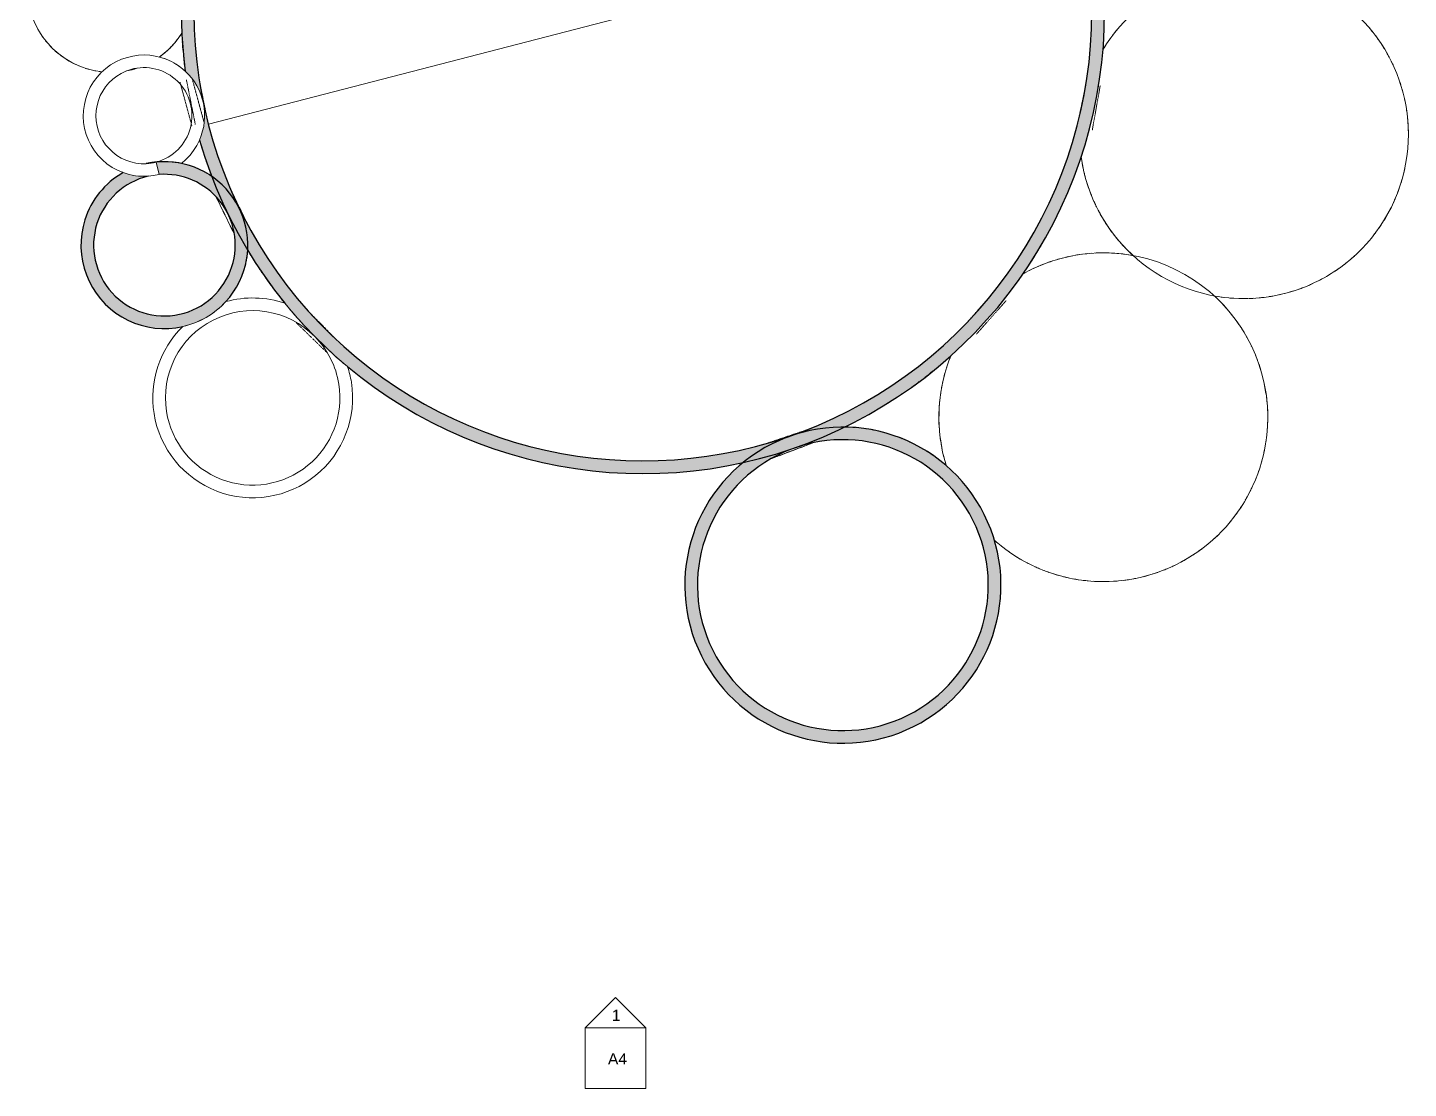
# Model space of a CAD drawing. Header units: inches. Extents: x -870 to 733, y -1250 to 961.
# Drawn here: x -481 to 611, y -1250 to -411 of the extents above; entities that cross this region are included whole.
import ezdxf

# ---------------------------------------------------------------- set-up
doc = ezdxf.new("R2010")
doc.units = ezdxf.units.IN
doc.header["$MEASUREMENT"] = 0
doc.linetypes.add('Overhead', pattern=[0.15625, 0.09375, -0.0625])
for name, color, linetype, lineweight in [('A-DETL', 90, 'Continuous', 9), ('A-GENM', 13, 'Continuous', 9), ('A-ROOF', 132, 'Continuous', 13), ('A-WALL', 113, 'Continuous', 13), ('A-WALL-PATT', 111, 'Continuous', 13), ('G-ANNO-SYMB', 111, 'Continuous', 9)]:
    doc.layers.add(name, color=color, linetype=linetype, lineweight=lineweight)
doc.styles.add('Arial', font='arial.ttf', dxfattribs={"height": 8.851796})

# ---------------------------------------------------------------- blocks, each defined once
blk = doc.blocks.new('Opening-Cased - 36_ x 84_-V4-Platforms')
at = {"layer": 'A-GENM', "linetype": 'Overhead'}
blk.add_line((-18.3, 5), (17.7, 5), dxfattribs=at)
blk = doc.blocks.new('Opening-Cased - 36_ x 84_-V5-Platforms')
at = {"layer": 'A-GENM', "linetype": 'Overhead'}
for p, q in [((-18.1, 5), (16.6, 5)), ((16.7, -5), (17.7, -5))]:
    blk.add_line(p, q, dxfattribs=at)
blk = doc.blocks.new('Opening-Cased - 36_ x 84_-V6-Platforms')
at = {"layer": 'A-GENM', "linetype": 'Overhead'}
for p, q in [((-17.1, 5), (17.7, 5)), ((16.7, -5), (17.7, -5))]:
    blk.add_line(p, q, dxfattribs=at)
blk = doc.blocks.new('Opening-Cased - 36_ x 84_-V7-Platforms')
at = {"layer": 'A-GENM', "linetype": 'Overhead'}
blk.add_line((-18.1, 5), (17.3, 5), dxfattribs=at)
blk = doc.blocks.new('Opening-Cased - 36_ x 84_-V8-Platforms')
at = {"layer": 'A-GENM', "linetype": 'Overhead'}
blk.add_line((-17.2, 5), (17.4, 5), dxfattribs=at)
blk = doc.blocks.new('Opening-Cased - 36_ x 84_-V9-Platforms')
at = {"layer": 'A-GENM', "linetype": 'Overhead'}
for p, q in [((-17.2, 5), (17.5, 5)), ((-18.3, -5), (-17.7, -5)), ((17.3, -5), (17.7, -5))]:
    blk.add_line(p, q, dxfattribs=at)
blk = doc.blocks.new('Opening-Cased - 36_ x 84_-V10-Platforms')
at = {"layer": 'A-GENM', "linetype": 'Overhead'}
blk.add_line((-16.7, -5), (16.2, -5), dxfattribs=at)
blk = doc.blocks.new('Opening-Cased - 36_ x 84_-V11-Platforms')
at = {"layer": 'A-GENM', "linetype": 'Overhead'}
blk.add_line((-17.2, 5), (16.8, 5), dxfattribs=at)
blk = doc.blocks.new('Opening-Cased - 36_ x 84_-V12-Platforms')
at = {"layer": 'A-GENM', "linetype": 'Overhead'}
for p, q in [((-18.2, 5), (17.6, 5)), ((-18.3, -5), (17.7, -5))]:
    blk.add_line(p, q, dxfattribs=at)
blk = doc.blocks.new('Opening-Cased - 36_ x 84_-V13-Platforms')
at = {"layer": 'A-GENM', "linetype": 'Overhead'}
for p, q in [((-17.4, 5), (16.6, 5)), ((-18.3, -5), (17.7, -5))]:
    blk.add_line(p, q, dxfattribs=at)
blk = doc.blocks.new('Elevation - Detail Number-164347-Platforms')
at = {"layer": 'G-ANNO-SYMB'}
for p, q in [((-0.25, -0.25), (-0.25, 0.25)), ((-0.25, 0.25), (0.25, 0.25)), ((0.25, 0.25), (0.25, -0.25)), ((0.25, -0.25), (-0.25, -0.25))]:
    blk.add_line(p, q, dxfattribs=at)
blk = doc.blocks.new('Elevation - Detail Number-164074-Platforms')
at = {"layer": 'G-ANNO-SYMB'}
for p, q in [((0, 0.25), (-0.25, 0)), ((0.25, 0), (0, 0.25)), ((-0.25, 0), (0.25, 0))]:
    blk.add_line(p, q, dxfattribs=at)

msp = doc.modelspace()

# ---------------------------------------------------------------- hatches: boundary and pattern name
at = {"layer": 'A-WALL-PATT'}
for points in [[(3.7, -764), (17.1, -763.9), (31, -763.2), (43.8, -762.1), (57.1, -760.4), (70.3, -758.3), (83.4, -755.7), (96.4, -752.6), (109.4, -749.1), (122.1, -745.1), (134.7, -740.6), (147.2, -735.6), (159.4, -730.2), (171.4, -724.4), (183.3, -718.1), (194.8, -711.4), (206.2, -704.2), (217.2, -696.7), (228, -688.7), (238.5, -680.4), (248.6, -671.7), (258.4, -662.6), (267.9, -653.2), (277.1, -643.4), (285.9, -633.3), (294.3, -622.9), (302.3, -612.1), (309.9, -601.1), (317.1, -589.9), (323.9, -578.3), (330.2, -566.5), (336.2, -554.5), (341.6, -542.3), (346.7, -529.9), (351.2, -517.3), (355.3, -504.6), (359, -491.7), (362.1, -478.7), (364.8, -465.6), (367, -452.4), (368.7, -439.1), (370, -425.5), (370.7, -412.4), (370.9, -399), (360.9, -399), (360.7, -412.3), (359.9, -425.5), (358.7, -438.7), (357, -451.8), (354.8, -464.9), (352.1, -477.8), (348.9, -490.7), (345.2, -503.4), (341.1, -516), (336.5, -528.4), (331.4, -540.8), (326, -552.7), (320, -564.5), (313.6, -576.1), (306.8, -587.5), (299.6, -598.6), (291.9, -609.4), (283.9, -619.9), (275.4, -630.1), (266.6, -640), (257.5, -649.6), (247.9, -658.8), (238.1, -667.6), (227.9, -676.1), (217.4, -684.2), (206.6, -691.9), (195.6, -699.1), (184.3, -706), (172.7, -712.4), (160.9, -718.4), (148.9, -724), (136.6, -729.1), (124.2, -733.8), (111.7, -737.9), (99, -741.6), (86.1, -744.9), (73.2, -747.6), (60.1, -749.9), (47, -751.7), (33.8, -752.9), (20.6, -753.7), (7.4, -754), (-5.9, -753.8), (-19.1, -753.2), (-32.3, -752), (-45.4, -750.3), (-58.5, -748.1), (-71.5, -745.5), (-84.3, -742.4), (-97.1, -738.8), (-109.7, -734.7), (-122.1, -730.1), (-134.4, -725.1), (-146.4, -719.7), (-158.3, -713.8), (-169.9, -707.4), (-181.3, -700.7), (-192.7, -693.3), (-203.3, -685.9), (-213.8, -677.9), (-224.1, -669.5), (-234, -660.7), (-243.6, -651.6), (-252.8, -642.1), (-261.7, -632.3), (-270.2, -622.1), (-278.3, -611.7), (-286.1, -600.9), (-293.4, -589.9), (-300.3, -578.6), (-306.8, -567.1), (-312.8, -555.3), (-318.4, -543.3), (-323.6, -531.1), (-328.3, -518.7), (-332.5, -506.1), (-336.3, -493.5), (-339.6, -480.6), (-342.4, -467.7), (-344.7, -454.6), (-346.5, -441.5), (-347.9, -428.4), (-348.7, -415.1), (-349.1, -401.9), (-348.9, -388.7), (-348.3, -375.4), (-347.2, -362.2), (-345.5, -349.1), (-343.4, -336), (-340.8, -323), (-337.8, -310.2), (-334.2, -297.4), (-330.2, -284.8), (-325.7, -272.3), (-329.6, -278), (-333.9, -283.4), (-338.6, -288.6), (-343.5, -293.5), (-347, -305.8), (-350, -318.3), (-352.6, -330.9), (-354.8, -343.5), (-356.5, -356.2), (-357.8, -369), (-358.7, -381.8), (-359, -394.6), (-359, -407.5), (-358.5, -420.3), (-357.5, -433.1), (-356.1, -445.8), (-352.9, -449.1), (-350, -452.6), (-347.5, -456.4), (-345.3, -460.5), (-343.6, -464.7), (-342.2, -469), (-341.3, -473.5), (-340.8, -478.1), (-340.7, -482.6), (-341.1, -487.2), (-341.9, -491.7), (-343.1, -496.1), (-344.7, -500.3), (-340.8, -513.1), (-336.4, -525.8), (-331.5, -538.2), (-326.2, -550.5), (-320.4, -562.6), (-314.2, -574.4), (-307.5, -586), (-300.5, -597.4), (-293, -608.5), (-285.1, -619.3), (-276.8, -629.9), (-268.2, -640.1), (-259.2, -649.9), (-249.8, -659.5), (-240.1, -668.7), (-230, -677.5), (-219.6, -686), (-208.4, -694.5), (-198, -701.8), (-186.8, -709), (-175.3, -715.9), (-163.5, -722.3), (-151.6, -728.3), (-139.4, -733.9), (-127, -739), (-114.5, -743.6), (-101.8, -747.8), (-88.9, -751.5), (-75.9, -754.8), (-62.8, -757.5), (-49.6, -759.8), (-36.4, -761.6), (-23, -762.9), (-9.7, -763.7)], [(-373.3, -649.4), (-367.7, -649.2), (-362.1, -648.6), (-356.6, -647.5), (-351.2, -645.9), (-346, -643.9), (-341, -641.4), (-336.2, -638.5), (-331.6, -635.3), (-327.4, -631.6), (-323.5, -627.6), (-319.9, -623.3), (-316.7, -618.7), (-313.9, -613.8), (-311.5, -608.7), (-309.6, -603.5), (-319.1, -600.4), (-320.9, -605.3), (-323.2, -610), (-325.8, -614.4), (-328.9, -618.6), (-332.5, -622.6), (-336.1, -626), (-340.2, -629.2), (-344.5, -631.9), (-349.1, -634.3), (-353.9, -636.2), (-358.9, -637.7), (-364, -638.8), (-369.1, -639.3), (-374.3, -639.4), (-379.4, -639), (-384.5, -638.1), (-389.5, -636.8), (-394.4, -635), (-399, -632.7), (-403.5, -630.1), (-407.6, -627), (-411.5, -623.6), (-415.1, -619.8), (-418.2, -615.7), (-421, -611.4), (-423.4, -606.8), (-425.3, -602), (-426.8, -597), (-427.8, -591.9), (-428.4, -586.8), (-428.5, -581.6), (-428.1, -576.5), (-427.2, -571.4), (-425.8, -566.4), (-435.4, -563.3), (-436.8, -568.7), (-437.8, -574.3), (-438.4, -579.8), (-438.5, -585.4), (-438, -591), (-437.2, -596.6), (-435.8, -602), (-434, -607.3), (-431.8, -612.4), (-428.9, -617.6), (-426, -622), (-422.5, -626.4), (-418.7, -630.5), (-414.6, -634.3), (-410.1, -637.7), (-405.4, -640.6), (-400.4, -643.2), (-395.2, -645.4), (-389.9, -647.1), (-384.4, -648.3), (-378.9, -649.1)], [(49.5, -902.4), (58.6, -898.4), (55.8, -891.4), (53.5, -884.3), (51.7, -877), (50.3, -869.6), (49.4, -862.1), (49, -854.6), (49.1, -847.1), (49.7, -839.6), (50.8, -832.1), (52.3, -824.8), (54.4, -817.5), (56.9, -810.4), (59.8, -803.5), (63.2, -796.8), (67.1, -790.3), (71.3, -784.1), (76, -778.2), (81, -772.6), (86.4, -767.4), (92.1, -762.5), (98.2, -758), (104.5, -753.9), (111, -750.2), (117.8, -746.9), (124.8, -744.1), (132, -741.8), (139.3, -740), (146.7, -738.6), (154.1, -737.7), (161.7, -737.3), (169.2, -737.4), (176.7, -738), (184.1, -739.1), (191.5, -740.6), (198.8, -742.7), (205.8, -745.2), (212.7, -748.1), (219.5, -751.5), (225.9, -755.4), (232.1, -759.7), (238, -764.3), (243.6, -769.3), (248.9, -774.7), (253.8, -780.4), (258.3, -786.5), (262.4, -792.8), (266.1, -799.3), (269.3, -806.1), (278.5, -802.1), (275.1, -795), (271.3, -788.2), (267, -781.6), (262.4, -775.2), (257.4, -769.2), (252, -763.5), (246.2, -758.1), (240.1, -753.2), (233.8, -748.6), (226.7, -744.2), (220.2, -740.7), (213.1, -737.3), (205.8, -734.5), (198.3, -732.1), (190.7, -730.2), (183, -728.7), (175.2, -727.8), (167.3, -727.3), (159.5, -727.4), (151.7, -727.9), (143.9, -728.9), (136.2, -730.4), (128.6, -732.4), (121.1, -734.9), (113.8, -737.8), (106.7, -741.2), (99.9, -745), (93.3, -749.2), (86.9, -753.9), (80.9, -758.9), (75.2, -764.3), (69.8, -770), (64.9, -776.1), (60.3, -782.5), (56.1, -789.1), (52.3, -796), (49, -803.1), (46.2, -810.5), (43.8, -817.9), (41.9, -825.6), (40.4, -833.3), (39.5, -841.1), (39, -848.9), (39.1, -856.8), (39.6, -864.6), (40.6, -872.4), (42.1, -880.1), (44.1, -887.7), (46.6, -895.1)], [(160.6, -977.2), (168.5, -977.2), (176.3, -976.7), (184.1, -975.7), (191.8, -974.1), (199.4, -972.2), (206.8, -969.7), (214.1, -966.8), (221.2, -963.4), (228.1, -959.6), (234.7, -955.4), (241, -950.7), (247.1, -945.7), (252.8, -940.3), (258.1, -934.5), (263.1, -928.5), (267.7, -922.1), (271.9, -915.4), (275.6, -908.5), (278.9, -901.4), (281.8, -894.1), (284.2, -886.6), (286.1, -879), (287.5, -871.3), (288.5, -863.5), (288.9, -855.6), (288.9, -847.8), (288.4, -840), (287.3, -832.2), (285.8, -824.5), (283.9, -816.9), (281.4, -809.4), (278.5, -802.1), (269.3, -806.1), (272.1, -813.1), (274.4, -820.3), (276.3, -827.6), (277.7, -835), (278.6, -842.4), (279, -850), (278.9, -857.5), (278.3, -865), (277.2, -872.4), (275.6, -879.8), (273.6, -887), (271.1, -894.1), (268.1, -901.1), (264.7, -907.8), (260.9, -914.2), (256.6, -920.4), (251.9, -926.3), (246.9, -931.9), (241.5, -937.2), (235.8, -942.1), (229.8, -946.6), (223.5, -950.7), (216.9, -954.4), (210.1, -957.6), (203.1, -960.4), (196, -962.7), (188.7, -964.6), (181.3, -966), (173.8, -966.9), (166.3, -967.3), (158.8, -967.2), (151.3, -966.6), (143.8, -965.5), (136.5, -963.9), (129.2, -961.9), (122.1, -959.4), (115.2, -956.4), (108.5, -953), (102, -949.2), (95.8, -944.9), (89.9, -940.3), (84.3, -935.2), (79.1, -929.8), (74.2, -924.1), (69.7, -918.1), (65.6, -911.8), (61.9, -905.2), (58.6, -898.4), (49.5, -902.4), (52.9, -909.5), (56.7, -916.4), (60.9, -923), (65.5, -929.3), (70.6, -935.4), (76, -941.1), (81.7, -946.4), (87.8, -951.4), (94.2, -956), (100.8, -960.2), (107.7, -963.9), (114.8, -967.2), (122.2, -970.1), (129.6, -972.5), (137.3, -974.4), (145, -975.8), (152.8, -976.8)]]:
    msp.add_hatch(color=256, dxfattribs=at).paths.add_polyline_path(points, flags=0)
h = msp.add_hatch(color=256, dxfattribs=at)
h.paths.add_polyline_path([(-309.6, -603.5), (-308.2, -598.1), (-307.1, -592.7), (-306.6, -587.2), (-306.5, -581.6), (-306.9, -576.1), (-307.7, -570.6), (-309, -565.3), (-310.8, -560), (-313, -554.9), (-315.6, -550), (-318.6, -545.4), (-322.1, -540.8), (-325.7, -536.9), (-329.8, -533.1), (-334.1, -529.7), (-338.8, -526.7), (-343.6, -524.1), (-348.7, -521.8), (-354, -520.1), (-359.3, -518.7), (-364.8, -517.9), (-370.3, -517.4), (-375.9, -517.5), (-381.4, -518), (-386.8, -519), (-382.9, -518.6), (-379.1, -517.8), (-376.6, -527.5), (-377, -527.6), (-371.8, -527.4), (-366.6, -527.7), (-361.4, -528.5), (-356.3, -529.8), (-351.4, -531.5), (-346.7, -533.7), (-342.1, -536.3), (-337.9, -539.4), (-333.9, -542.8), (-330.3, -546.6), (-327.1, -550.7), (-324.2, -555), (-321.8, -559.7), (-319.8, -564.5), (-318.2, -569.5), (-317.2, -574.6), (-316.6, -579.8), (-316.5, -585), (-316.9, -590.2), (-317.8, -595.4), (-319.1, -600.4)], flags=0)
h.paths.add_polyline_path([(-425.8, -566.4), (-424, -561.5), (-421.7, -556.8), (-419, -552.3), (-415.9, -548.1), (-412.4, -544.2), (-408.6, -540.6), (-404.4, -537.4), (-400, -534.6), (-395.3, -532.3), (-390.5, -530.4), (-385.4, -528.9), (-389.4, -529), (-393.5, -528.8), (-397.5, -528.2), (-401.4, -527.3), (-405.2, -526.1), (-409.8, -529), (-414.2, -532.3), (-418.3, -535.9), (-422, -539.8), (-425.5, -544), (-428.5, -548.5), (-431.2, -553.3), (-433.5, -558.2), (-435.4, -563.3)], flags=0)

# ---------------------------------------------------------------- linework, layer by layer
at = {"layer": 'A-DETL'}
msp.add_line((-337.7, -487.8), (5.9, -399), dxfattribs=at)
at = {"layer": 'A-ROOF'}
msp.add_line((249.3, -671), (249, -671.4), dxfattribs=at)
for centre, radius, start, end in [((481.2, -495.7), 130, 354.9317, 149.1413), ((-414.7, -380.8), 66, 177.5138, 263.7842), ((5.9, -399), 365, 356.1435, 357.5586), ((-414.7, -380.8), 66, 305.2693, 328.1154), ((-414.7, -380.8), 66, 318.7676, 319.6022), ((-414.7, -380.8), 66, 322.4811, 323.8247), ((5.9, -399), 365, 182.6207, 183.0497), ((5.9, -399), 365, 183.6682, 184.9676), ((-388.7, -481), 48, 74.5933, 75.2747), ((-388.7, -481), 48, 69.108, 71.5257), ((-414.7, -380.8), 66, 309.5489, 310.8928), ((-414.7, -380.8), 66, 314.0603, 315.3267), ((5.9, -399), 365, 185.5325, 187.3649), ((5.9, -399), 365, 355.3173, 355.6055), ((-414.7, -380.8), 66, 280.9774, 288.1011), ((-388.7, -481), 48, 63.6234, 65.9593), ((-388.7, -481), 48, 58.1394, 60.3232), ((-388.7, -481), 48, 52.6559, 54.4781), ((5.9, -399), 365, 196.1105, 198.0029), ((481.2, -495.7), 130, 187.8581, 354.9317), ((-372.5, -583.4), 66, 69.0266, 78.2535), ((-372.5, -583.4), 66, 64.3466, 67.4441), ((5.9, -399), 365, 198.5655, 199.9615), ((5.9, -399), 365, 339.3164, 340.4155), ((5.9, -399), 365, 341.3832, 341.6914), ((481.2, -495.7), 130, 187.9595, 188.5311), ((481.2, -495.7), 130, 190.0514, 191.3921), ((-372.5, -583.4), 66, 59.666, 62.4757), ((-372.5, -583.4), 66, 55.5563, 57.6722), ((5.9, -399), 365, 200.5294, 200.8545), ((5.9, -399), 365, 337.2494, 338.3442), ((481.2, -495.7), 130, 193.4929, 194.8256), ((481.2, -495.7), 130, 196.9275, 198.2601), ((5.9, -399), 365, 335.1823, 336.2739), ((481.2, -495.7), 130, 200.3577, 201.696), ((481.2, -495.7), 130, 203.7848, 205.1338), ((481.2, -495.7), 130, 207.2098, 208.5742), ((5.9, -399), 365, 333.1149, 334.2044), ((481.2, -495.7), 130, 210.6332, 212.0184), ((5.9, -399), 365, 331.0474, 332.1355), ((481.2, -495.7), 130, 214.0554, 215.4684), ((481.2, -495.7), 130, 217.4767, 218.9278), ((-372.5, -583.4), 66, 353.7074, 356.395), ((5.9, -399), 365, 211.0969, 212.1881), ((370, -719.5), 130, 8.3055, 119.2994), ((5.9, -399), 365, 328.9795, 330.0671), ((370, -719.5), 130, 88.6983, 90.5209), ((481.2, -495.7), 130, 220.8973, 222.4043), ((481.2, -495.7), 130, 223.8682, 224.3174), ((481.2, -495.7), 130, 224.8674, 225.9167), ((-372.5, -583.4), 66, 342.2943, 347.0505), ((-372.5, -583.4), 66, 348.6349, 351.8067), ((5.9, -399), 365, 213.0107, 214.3754), ((5.9, -399), 365, 326.9114, 327.9991), ((370, -719.5), 130, 112.4117, 113.4338), ((370, -719.5), 130, 109.0253, 110.0058), ((370, -719.5), 130, 105.6387, 106.5801), ((370, -719.5), 130, 102.2517, 103.1562), ((370, -719.5), 130, 98.8642, 99.7336), ((370, -719.5), 130, 95.4763, 96.312), ((370, -719.5), 130, 92.0877, 92.8912), ((370, -719.5), 130, 86.0509, 87.1266), ((370, -719.5), 130, 82.6302, 83.7343), ((370, -719.5), 130, 79.5511, 80.3434), ((481.2, -495.7), 130, 227.303, 227.5922), ((-372.5, -583.4), 66, 335.7322, 337.3721), ((5.9, -399), 365, 215.0671, 219.1346), ((5.9, -399), 365, 325.4518, 325.9313), ((370, -719.5), 130, 118.4077, 119.1838), ((370, -719.5), 130, 115.7978, 116.8652), ((-372.5, -583.4), 66, 325.4203, 327.5277), ((-372.5, -583.4), 66, 330.4825, 332.45), ((-372.5, -583.4), 66, 317.4031, 317.6831), ((-372.5, -583.4), 66, 320.4206, 322.6054), ((5.9, -399), 365, 309.7017, 311.0072), ((370, -719.5), 130, 158.0212, 188.3055), ((5.9, -399), 365, 307.6556, 308.8647), ((5.9, -399), 365, 305.6091, 306.7737), ((5.9, -399), 365, 301.5149, 302.6403), ((5.9, -399), 365, 303.5623, 304.7023), ((370, -719.5), 130, 228.5002, 8.3055), ((5.9, -399), 365, 297.4179, 298.5303), ((5.9, -399), 365, 299.4668, 300.5836), ((5.9, -399), 365, 295.934, 296.479), ((164, -852.3), 125, 88.8448, 89.2747), ((164, -852.3), 125, 85.3653, 87.3672), ((164, -852.3), 125, 81.8836, 83.8461), ((164, -852.3), 125, 78.3987, 80.3429), ((164, -852.3), 125, 74.9091, 76.8497), ((164, -852.3), 125, 71.4121, 73.3624), ((164, -852.3), 125, 67.9025, 69.8791), ((164, -852.3), 125, 64.3682, 66.3984), ((164, -852.3), 125, 60.7762, 62.9197), ((370, -719.5), 130, 188.3055, 197.1166), ((164, -852.3), 125, 56.9837, 59.4425), ((164, -852.3), 125, 52.4909, 55.9663), ((164, -852.3), 125, 49.1887, 51.8627)]:
    msp.add_arc(centre, radius, start, end, dxfattribs=at)
at = {"layer": 'A-WALL'}
for p, q in [((-376.5, -434.6), (-376.5, -434.6)), ((371.3, -426.3), (369.7, -428.8)), ((-424, -446.1), (-421.9, -446.4)), ((-379.1, -517.8), (-376.6, -527.5)), ((352.5, -513.6), (352.5, -513.7)), ((609.7, -515.2), (609.7, -515.1)), ((308, -605.2), (306.6, -606)), ((249.3, -671), (248.5, -673.2)), ((245.7, -757.7), (245.8, -757.8)), ((283.9, -816.9), (283.9, -817))]:
    msp.add_line(p, q, dxfattribs=at)
at = {"layer": 'A-WALL', "lineweight": 30, "flags": 128}
for points in [[(-227.6, -679.5), (-217.2, -687.9), (-206.5, -695.8), (-195.6, -703.4), (-184.3, -710.6), (-172.8, -717.3), (-161.1, -723.6), (-149.1, -729.5), (-136.9, -734.9), (-124.5, -739.9), (-112, -744.5), (-99.3, -748.5), (-86.5, -752.2), (-73.5, -755.3), (-60.5, -758), (-47.3, -760.1), (-34.1, -761.8), (-20.8, -763.1), (-7.5, -763.8), (5.9, -764), (19.2, -763.8), (32.5, -763.1), (45.8, -761.9), (59, -760.2), (72.2, -758), (85.2, -755.3), (98.2, -752.2), (111, -748.6), (123.7, -744.5), (136.3, -740), (148.6, -735), (160.8, -729.6), (172.8, -723.7), (184.5, -717.4), (196, -710.6), (207.3, -703.5), (218.3, -695.9), (229, -688), (239.4, -679.6), (249.5, -670.9), (259.2, -661.8), (268.7, -652.4), (277.7, -642.6), (286.5, -632.6), (294.8, -622.1), (302.8, -611.4), (310.3, -600.5), (317.5, -589.2), (324.2, -577.7), (330.5, -566), (336.4, -554), (341.8, -541.8), (346.8, -529.5), (351.4, -516.9), (355.5, -504.2), (359.1, -491.4), (362.2, -478.4), (364.9, -465.4), (367, -452.2), (368.7, -439), (370, -425.7), (370.7, -412.4), (370.9, -399)], [(-344.7, -500.3), (-340.8, -513.1), (-336.4, -525.7), (-331.6, -538.1), (-326.3, -550.3), (-320.5, -562.3), (-314.3, -574.2), (-307.7, -585.7), (-300.7, -597.1), (-293.2, -608.1), (-285.4, -618.9), (-277.2, -629.4)], [(-435.4, -563.3), (-436.8, -568.7), (-437.8, -574.1), (-438.4, -579.7), (-438.5, -585.2), (-438.1, -590.7), (-437.2, -596.2), (-435.9, -601.6), (-434.2, -606.9), (-432, -612), (-429.4, -616.8), (-426.4, -621.5), (-423, -625.9), (-419.3, -630), (-415.2, -633.7), (-410.8, -637.1), (-406.2, -640.2), (-401.3, -642.8), (-396.2, -645), (-390.9, -646.8), (-385.6, -648.1), (-380.1, -649), (-374.6, -649.4), (-369, -649.3), (-363.5, -648.8), (-358, -647.8)], [(-323.9, -628.1), (-320.8, -624.5), (-318, -620.6), (-315.4, -616.6), (-313.2, -612.3), (-311.2, -608), (-309.6, -603.5)]]:
    msp.add_lwpolyline(points, dxfattribs=at)
at = {"layer": 'A-WALL', "flags": 128}
for points in [[(-472.6, -412.5), (-471.2, -414.8), (-471.1, -415.1)], [(380.5, -413.5), (378.2, -416.4), (377.6, -417.1)], [(-469.7, -417.3), (-468.2, -419.4), (-468, -419.7)], [(-466.4, -421.8), (-464.8, -423.7), (-464.5, -424)], [(375.6, -419.8), (373.8, -422.5), (373.1, -423.5)], [(-462.8, -426), (-461, -427.8), (-460.7, -428.1)], [(-458.8, -429.9), (-456.9, -431.5), (-456.6, -431.8)], [(-454.5, -433.4), (-452.5, -434.8), (-452.1, -435.1)], [(-449.9, -436.6), (-447.9, -437.8), (-447.4, -438.1)], [(-401.8, -434.9), (-406.4, -436.4), (-410.8, -438.4), (-415, -440.9), (-418.8, -443.7), (-422.4, -446.9), (-425.7, -450.5), (-428.6, -454.3), (-431.1, -458.5), (-433.1, -462.8), (-434.7, -467.4), (-435.8, -472.1), (-436.5, -476.9), (-436.7, -481.7), (-436.4, -486.5), (-435.6, -491.2), (-434.3, -495.9), (-432.6, -500.4), (-430.4, -504.7), (-427.9, -508.8), (-424.9, -512.6), (-421.5, -516), (-417.9, -519.2), (-413.9, -521.9), (-409.7, -524.2), (-405.2, -526.1)], [(-356.1, -445.8), (-359.5, -443), (-363.1, -440.4), (-367, -438.2), (-371.1, -436.4), (-375.3, -434.9), (-379.7, -433.9), (-384.1, -433.3), (-388.6, -433), (-393.1, -433.2), (-397.5, -433.9), (-401.8, -434.9)], [(-445.1, -439.4), (-443, -440.4), (-442.5, -440.6)], [(-440, -441.7), (-438, -442.5), (-437.3, -442.8)], [(-434.8, -443.6), (-432.7, -444.3), (-432, -444.5)], [(-429.4, -445.1), (-427.4, -445.6), (-426.6, -445.7)], [(-386.8, -519), (-390.9, -519), (-395, -518.5), (-399, -517.6), (-402.9, -516.3), (-406.6, -514.6), (-410.1, -512.4), (-413.4, -509.9), (-416.3, -507.1), (-419, -504), (-421.3, -500.6), (-423.2, -497), (-424.7, -493.2), (-425.8, -489.2), (-426.5, -485.2), (-426.7, -481.1), (-426.5, -477), (-425.8, -472.9), (-424.7, -469), (-423.2, -465.2), (-421.3, -461.6), (-419, -458.2), (-416.4, -455), (-413.4, -452.2), (-410.2, -449.7), (-406.7, -447.6), (-403, -445.8), (-399.1, -444.5)], [(-402.4, -445.6), (-398.1, -444.7), (-394, -443.5)], [(-359.1, -518.8), (-355.5, -515.7), (-352.2, -512.3), (-349.4, -508.5), (-346.8, -504.6), (-344.7, -500.3)], [(-385.4, -528.9), (-381.2, -528.4), (-377, -527.6)], [(368.9, -589.5), (366.6, -589.6), (364.8, -589.6)], [(376.9, -589.7), (374.5, -589.6), (372.8, -589.6)], [(322.4, -598.5), (320.7, -599.2), (318.7, -600.1)], [(329.9, -595.9), (328.1, -596.5), (326, -597.2)], [(337.5, -593.6), (335.6, -594.2), (333.6, -594.7)], [(345.3, -591.9), (343.2, -592.3), (341.3, -592.7)], [(353.1, -590.6), (351, -590.9), (349.1, -591.2)], [(361, -589.8), (358.8, -590), (356.9, -590.2)], [(384.8, -590.4), (382.3, -590.1), (380.7, -590)], [(392.6, -591.5), (390.1, -591.1), (388.6, -590.9)], [(315.1, -601.7), (313.5, -602.4), (311.5, -603.4)], [(-358, -647.8), (-353.2, -646.5), (-348.5, -644.9), (-343.9, -642.9), (-339.5, -640.6), (-335.2, -637.9), (-331.2, -634.9), (-327.4, -631.6), (-323.9, -628.1)], [(-277.2, -629.4), (-269.6, -638.4), (-261.8, -647.2), (-253.6, -655.7), (-245.2, -663.9), (-236.6, -671.9), (-227.6, -679.5)], [(462, -627.7), (459.6, -625.4), (459, -624.8)], [(467.4, -633.5), (465.1, -630.9), (464.6, -630.4)], [(472.5, -639.6), (470.3, -636.9), (469.9, -636.3)], [(477.2, -646.1), (475.1, -643.1), (474.7, -642.6)], [(481.5, -652.8), (479.5, -649.6), (479.2, -649.1)], [(485.4, -659.7), (483.5, -656.3), (483.3, -655.9)], [(488.9, -667), (487.2, -663.3), (487, -663)], [(247.2, -676.6), (246.7, -678.2), (245.9, -680.7)], [(491.9, -674.4), (490.3, -670.5), (490.2, -670.2)], [(244.9, -684.1), (244.5, -685.5), (243.8, -688.2)], [(494.5, -682.2), (493.1, -677.9), (493, -677.6)], [(496.6, -690.4), (495.4, -685.4), (495.3, -685.2)], [(243, -691.7), (242.7, -692.9), (242.1, -695.9)], [(498.6, -700.8), (497.2, -693), (497.2, -692.9)], [(240.5, -707.1), (240.5, -707.9), (240.2, -711.6)], [(241.5, -699.4), (241.4, -700.4), (240.9, -703.7)], [(240, -714.9), (240, -715.5), (240, -719.6)], [(240, -722.7), (240, -723.1), (240.2, -728)], [(240.4, -730.5), (240.4, -730.7), (241.3, -738.3)]]:
    msp.add_lwpolyline(points, dxfattribs=at)
at = {"layer": 'A-WALL', "lineweight": 30}
for centre, radius, start, end in [((5.9, -399), 355, 159.0871, 360), ((5.9, -399), 365, 163.1894, 187.365), ((-372.5, -583.4), 66, 342.2943, 102.5629), ((-372.5, -583.4), 66, 119.732, 162.2943), ((-372.5, -583.4), 56, 103.3512, 162.2943), ((-372.5, -583.4), 56, 342.2943, 94.6343), ((-372.5, -583.4), 56, 162.2943, 342.2943), ((164, -852.3), 125, 23.6554, 203.6554), ((164, -852.3), 115, 23.6554, 203.6554), ((164, -852.3), 125, 203.6554, 23.6554), ((164, -852.3), 115, 203.6554, 23.6554)]:
    msp.add_arc(centre, radius, start, end, dxfattribs=at)
at = {"layer": 'A-WALL'}
for centre, radius, start, end in [((481.2, -495.7), 130, 38.4333, 40.2568), ((-414.7, -380.8), 66, 314.6202, 317.8562), ((-414.7, -380.8), 66, 319.323, 322.5758), ((-414.7, -380.8), 66, 323.792, 328.0234), ((481.2, -495.7), 130, 34.9415, 36.7699), ((481.2, -495.7), 130, 31.4486, 33.2831), ((-414.7, -380.8), 66, 305.3504, 308.2901), ((-414.7, -380.8), 66, 308.9794, 313.3832), ((481.2, -495.7), 130, 27.9541, 29.7963), ((-388.7, -481), 38, 285.2016, 105.8944), ((-388.7, -481), 48, 336.3027, 47.1727), ((481.2, -495.7), 130, 24.4576, 26.3097), ((481.2, -495.7), 130, 20.9582, 22.823), ((481.2, -495.7), 130, 17.4547, 19.3365), ((481.2, -495.7), 130, 13.9446, 15.85), ((481.2, -495.7), 130, 10.4237, 12.3635), ((481.2, -495.7), 130, 6.8826, 8.8771), ((481.2, -495.7), 130, 3.2973, 5.3907), ((481.2, -495.7), 130, 354.9317, 358.418), ((481.2, -495.7), 130, 359.5793, 1.9043), ((-388.7, -481), 38, 272.7839, 284.6029), ((-372.5, -583.4), 66, 78.2535, 95.4226), ((481.2, -495.7), 130, 187.9595, 188.502), ((481.2, -495.7), 130, 190.2938, 192.0431), ((481.2, -495.7), 130, 346.4333, 347.8496), ((-388.7, -481), 48, 249.8551, 273.9061), ((-388.7, -481), 48, 284.0794, 284.6029), ((481.2, -495.7), 130, 193.8352, 195.5842), ((481.2, -495.7), 130, 197.3767, 199.1253), ((481.2, -495.7), 130, 342.7911, 344.3086), ((481.2, -495.7), 130, 200.9181, 202.6664), ((481.2, -495.7), 130, 339.1939, 340.7675), ((481.2, -495.7), 130, 204.4596, 206.2074), ((481.2, -495.7), 130, 208.0011, 209.7485), ((481.2, -495.7), 130, 332.0513, 333.6855), ((481.2, -495.7), 130, 335.6171, 337.2265), ((481.2, -495.7), 130, 211.5427, 213.2896), ((481.2, -495.7), 130, 324.9372, 326.6034), ((481.2, -495.7), 130, 328.4921, 330.1444), ((481.2, -495.7), 130, 215.0842, 216.8307), ((481.2, -495.7), 130, 218.6258, 220.3717), ((481.2, -495.7), 130, 321.3853, 323.0623), ((481.2, -495.7), 130, 222.1674, 223.9128), ((481.2, -495.7), 130, 225.7091, 227.4539), ((481.2, -495.7), 130, 314.2871, 315.9802), ((481.2, -495.7), 130, 317.8354, 319.5213), ((481.2, -495.7), 130, 307.1936, 308.8982), ((481.2, -495.7), 130, 310.7399, 312.4392), ((481.2, -495.7), 130, 296.5587, 298.275), ((481.2, -495.7), 130, 300.1031, 301.8161), ((481.2, -495.7), 130, 303.6481, 305.3571), ((481.2, -495.7), 130, 282.3842, 284.1108), ((481.2, -495.7), 130, 285.9274, 287.6519), ((481.2, -495.7), 130, 289.4709, 291.1929), ((481.2, -495.7), 130, 293.0146, 294.734), ((-372.5, -583.4), 66, 282.6464, 317.4031), ((-302.7, -704.2), 79, 71.1663, 105.575), ((5.9, -399), 365, 219.1346, 224.6749), ((481.2, -495.7), 130, 261.1283, 262.8645), ((481.2, -495.7), 130, 264.6707, 266.4055), ((481.2, -495.7), 130, 268.2131, 269.9466), ((481.2, -495.7), 130, 271.7556, 273.4877), ((481.2, -495.7), 130, 275.2983, 277.0287), ((481.2, -495.7), 130, 278.8412, 280.5698), ((-302.7, -704.2), 69, 44.6749, 189.0477), ((-302.7, -704.2), 79, 134.4744, 189.0477), ((5.9, -399), 365, 224.6749, 230.2151), ((-302.7, -704.2), 69, 9.0477, 44.6749), ((-302.7, -704.2), 79, 9.0477, 18.1834), ((-302.7, -704.2), 79, 189.0477, 9.0477), ((-302.7, -704.2), 69, 189.0477, 9.0477), ((370, -719.5), 130, 4.8114, 8.3055), ((370, -719.5), 130, 1.2818, 3.6232), ((370, -719.5), 130, 357.7699, 359.8773), ((370, -719.5), 130, 354.2581, 356.2652), ((370, -719.5), 130, 188.3055, 191.5649), ((370, -719.5), 130, 350.7462, 352.6978), ((370, -719.5), 130, 192.6034, 194.8464), ((370, -719.5), 130, 343.7225, 345.6142), ((370, -719.5), 130, 347.2344, 349.1505), ((370, -719.5), 130, 196.0419, 197.0591), ((370, -719.5), 130, 340.2106, 342.0845), ((370, -719.5), 130, 333.1869, 335.0363), ((370, -719.5), 130, 336.6988, 338.559), ((370, -719.5), 130, 329.675, 331.5158), ((370, -719.5), 130, 322.6513, 324.4789), ((370, -719.5), 130, 326.1632, 327.9968), ((370, -719.5), 130, 315.6275, 317.4458), ((370, -719.5), 130, 319.1394, 320.962), ((370, -719.5), 130, 228.5417, 229.6137), ((370, -719.5), 130, 308.6038, 310.4149), ((370, -719.5), 130, 312.1157, 313.9301), ((370, -719.5), 130, 231.3412, 233.126), ((370, -719.5), 130, 234.8532, 236.6384), ((370, -719.5), 130, 301.58, 303.3857), ((370, -719.5), 130, 305.0919, 306.9001), ((370, -719.5), 130, 238.3652, 240.1508), ((370, -719.5), 130, 241.8772, 243.6632), ((370, -719.5), 130, 245.3892, 247.1757), ((370, -719.5), 130, 291.0443, 292.8438), ((370, -719.5), 130, 294.5562, 296.3575), ((370, -719.5), 130, 298.0681, 299.8715), ((370, -719.5), 130, 248.9011, 250.6882), ((370, -719.5), 130, 252.4131, 254.2007), ((370, -719.5), 130, 255.925, 257.7133), ((370, -719.5), 130, 259.437, 261.226), ((370, -719.5), 130, 262.9489, 264.7387), ((370, -719.5), 130, 266.4609, 268.2515), ((370, -719.5), 130, 269.9728, 271.7644), ((370, -719.5), 130, 273.4847, 275.2774), ((370, -719.5), 130, 276.9966, 278.7904), ((370, -719.5), 130, 280.5086, 282.3036), ((370, -719.5), 130, 284.0205, 285.8168), ((370, -719.5), 130, 287.5324, 289.3302)]:
    msp.add_arc(centre, radius, start, end, dxfattribs=at)

# ---------------------------------------------------------------- block references
at = {"layer": 'A-GENM'}
for name, p, rotation in [('Opening-Cased - 36_ x 84_-V12-Platforms', (-350.5, -471), 285.2169785208252), ('Opening-Cased - 36_ x 84_-V13-Platforms', (-346.6, -469.7), 281.2786240268343), ('Opening-Cased - 36_ x 84_-V5-Platforms', (357.7, -473.4), 78.02117128995936), ('Opening-Cased - 36_ x 84_-V4-Platforms', (359.4, -474.3), 259.8949754037817), ('Opening-Cased - 36_ x 84_-V10-Platforms', (-319.8, -558), 296.0775841714662), ('Opening-Cased - 36_ x 84_-V11-Platforms', (-317.2, -556.7), 295.9585816980867), ('Opening-Cased - 36_ x 84_-V6-Platforms', (275.9, -636.5), 48.62498416600676), ('Opening-Cased - 36_ x 84_-V4-Platforms', (277.3, -637.6), 228.3607572402967), ('Opening-Cased - 36_ x 84_-V4-Platforms', (-253, -652.6), 135.8419177412063), ('Opening-Cased - 36_ x 84_-V9-Platforms', (-250.1, -651.4), 314.5368887219477), ('Opening-Cased - 36_ x 84_-V8-Platforms', (121, -739.7), 18.6208804375476), ('Opening-Cased - 36_ x 84_-V7-Platforms', (121.6, -741.5), 200.791967145849)]:
    msp.add_blockref(name, p, dxfattribs=dict(at, rotation=rotation))
at = {"layer": 'G-ANNO-SYMB', "xscale": 95.99999999999994, "yscale": 95.99999999999994, "zscale": 95.99999999999994}
for name, p in [('Elevation - Detail Number-164074-Platforms', (-15.7, -1202.3)), ('Elevation - Detail Number-164347-Platforms', (-15.7, -1226.3))]:
    msp.add_blockref(name, p, dxfattribs=at)

# ---------------------------------------------------------------- next in the draw order: texts
at = {"layer": 'G-ANNO-SYMB', "char_height": 8.85, "attachment_point": 2, "line_spacing_factor": 0.938532, "style": 'Arial', "bg_fill": 3, "box_fill_scale": 1.25, "bg_fill_color": 0, "bg_fill_transparency": 0}
for s, insert, width in [('1', (-15.2, -1188), 8.208), ('A4', (-14.2, -1222.5), 18.036)]:
    msp.add_mtext(s, dxfattribs=dict(at, insert=insert, width=width))

doc.saveas('drawing.dxf')
